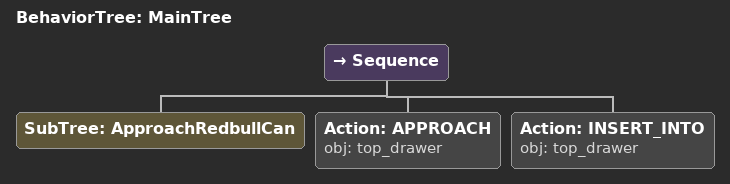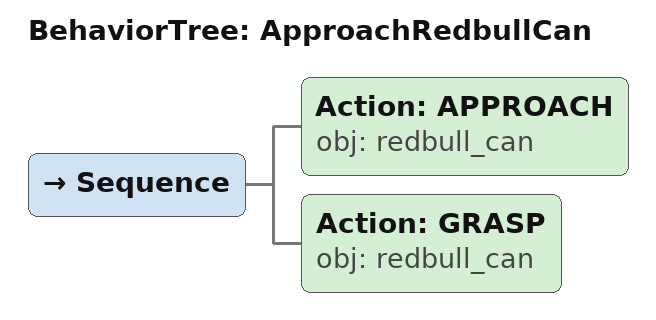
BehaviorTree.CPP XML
<root main_tree_to_execute="MainTree">
  <BehaviorTree ID="MainTree">
    <Sequence>
      <!-- Execute subtree ApproachRedbullCan -->
      <SubTree ID="ApproachRedbullCan" />
      <!-- Approach top_drawer -->
      <Action ID="APPROACH" obj="top_drawer" />
      <!-- Insert into top_drawer -->
      <Action ID="INSERT_INTO" obj="top_drawer" />
    </Sequence>
  </BehaviorTree>
  <!-- Subtree definition ApproachRedbullCan -->
  <BehaviorTree ID="ApproachRedbullCan">
    <Sequence>
      <!-- Approach to redbull_can -->
      <Action ID="APPROACH" obj="redbull_can" />
      <!-- Grasp redbull_can -->
      <Action ID="GRASP" obj="redbull_can" />
    </Sequence>
  </BehaviorTree>
</root>
